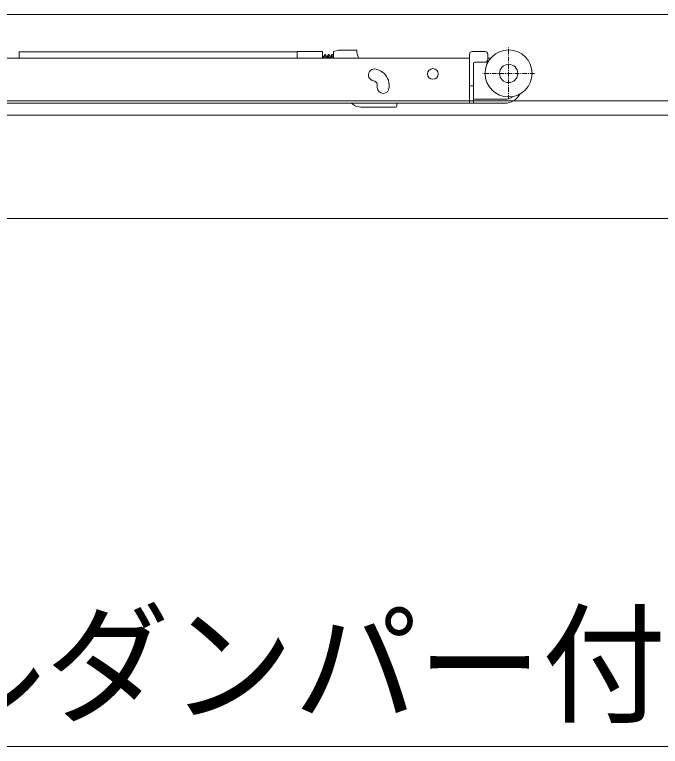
# Model space of a CAD drawing. Units: millimetres, scale not verified. Extents: x -6062 to 6062, y -3045 to 3045.
# Drawn here: x -2898.5 to -2651.2, y 120 to 400 of the extents above; entities that cross this region are included whole.
import ezdxf
from ezdxf.enums import TextEntityAlignment as Align

# ---------------------------------------------------------------- set-up
doc = ezdxf.new("R2010")
doc.units = ezdxf.units.MM
doc.header["$LTSCALE"] = 20
doc.linetypes.add('USER2', pattern=[2.91, 1.76, -0.4, 0.35, -0.4])
doc.layers.add('0-0_2寸法-3', color=7, linetype='Continuous', lineweight=15)
doc.layers.add('0-6_3一般', color=7, linetype='Continuous', lineweight=15)
doc.styles.add('ＭＳ Ｐゴシック', font='')
doc.styles.get('ＭＳ Ｐゴシック').set_extended_font_data('MS PGothic')

# ---------------------------------------------------------------- blocks, each defined once
blk = doc.blocks.new('グループ-16')
at = {"layer": '0-6_3一般'}
for p, q in [((-60816.5, 8000), (8343.5, 8000)), ((-59110, 8000), (6470, 8000)), ((-22185.7, 7665.9), (-22185.7, 7715.9)), ((-20055.7, 7715.9), (-22185.7, 7715.9)), ((-20055.7, 7665.9), (-20055.7, 7716.9)), ((-19861.7, 7716.9), (-20055.7, 7716.9)), ((-19861.7, 7716.9), (-19861.7, 7665.9)), ((-19861.6, 7686.9), (-19861.7, 7687.5)), ((-19598.5, 7727.9), (-19598.5, 7713.9)), ((-18736.1, 7665.1), (-18736.1, 7697.9)), ((-18616.1, 7717.9), (-18716.1, 7717.9)), ((-18596.1, 7655.9), (-18596.1, 7697.9)), ((-24842.1, 7665.9), (-18736.1, 7665.9)), ((-19842.4, 7665.9), (-19841.7, 7670.9)), ((-19815.4, 7665.9), (-19814.7, 7670.9)), ((-19788.4, 7665.9), (-19787.7, 7670.9)), ((-18736.1, 7665.1), (-18736.1, 7659.9)), ((-18736.1, 7659.9), (-18736.1, 7481.9)), ((-18706.1, 7625.9), (-18706.1, 7475.9)), ((-18616.1, 7635.9), (-18696.1, 7635.9)), ((-18616.1, 7635.9), (-18594.2, 7635.9)), ((-18573.7, 7665.9), (-18596.1, 7665.9)), ((-19431.1, 7574.7), (-19449.8, 7581.5)), ((-19480.6, 7496.9), (-19461.8, 7490.1)), ((-19442.1, 7462.4), (-19442.1, 7461.9)), ((-19442.1, 7441.9), (-19442.1, 7461.9)), ((-19353.7, 7481.4), (-19353.8, 7481.9)), ((-19352.1, 7461.9), (-19352.1, 7441.9)), ((-18736.1, 7481.9), (-18736.1, 7470.1)), ((-18736.1, 7455.9), (-18736.1, 7470.1)), ((-18706.1, 7455.9), (-18736.1, 7455.9)), ((-18736.1, 7345.9), (-18736.1, 7455.9)), ((-18706.1, 7475.9), (-18706.1, 7455.9)), ((-18706.1, 7455.9), (-18706.1, 7345.9)), ((6470, 7340), (-59110, 7340)), ((-18736.1, 7321.9), (-18736.1, 7345.9)), ((-18706.1, 7345.9), (-18706.1, 7321.9)), ((-18466.1, 7351.9), (-18696.1, 7351.9)), ((-18736.1, 7321.9), (-24842.1, 7321.9)), ((-19640.2, 7321.9), (-19630.1, 7313.8)), ((-19567.6, 7291.9), (-19302.7, 7291.9)), ((-19292.7, 7321.9), (-19292.7, 7301.9)), ((-18706.1, 7321.9), (-18736.1, 7321.9)), ((-18706.1, 7321.9), (-18466.1, 7321.9)), ((-26320, 7230), (-9760, 7230)), ((-26000, 6440), (-10080, 6440))]:
    blk.add_line(p, q, dxfattribs=at)
at = {"layer": '0-6_3一般', "linetype": 'USER2'}
for p, q in [((-18436.1, 7351.9), (-18436.1, 7747.9)), ((-18238.1, 7549.9), (-18634.1, 7549.9))]:
    blk.add_line(p, q, dxfattribs=at)
at = {"layer": '0-6_3一般'}
for points in [[(-19858, 7665.9), (-19858.1, 7666.4), (-19858.2, 7667), (-19858.3, 7667.5), (-19858.3, 7668.1), (-19858.4, 7668.6), (-19858.5, 7669.2), (-19858.6, 7669.7), (-19858.6, 7670.2), (-19858.7, 7670.8), (-19858.8, 7671.3), (-19858.9, 7671.9), (-19858.9, 7672.4), (-19859, 7672.9), (-19859.1, 7673.5), (-19859.2, 7674), (-19859.3, 7674.6), (-19859.3, 7675.1), (-19859.4, 7675.7), (-19859.5, 7676.2), (-19859.6, 7676.7), (-19859.6, 7677.3), (-19859.7, 7677.8), (-19859.8, 7678.4), (-19859.9, 7678.9), (-19860, 7679.4), (-19860.1, 7680), (-19860.2, 7680.5), (-19860.3, 7681.1), (-19860.4, 7681.6), (-19860.5, 7682.1), (-19860.6, 7682.7), (-19860.7, 7683.2), (-19860.8, 7683.7), (-19860.9, 7684.3), (-19861.1, 7684.8), (-19861.2, 7685.3), (-19861.3, 7685.9), (-19861.4, 7686.4), (-19861.6, 7686.9)], [(-19844.3, 7694.4), (-19844.9, 7693.6), (-19845.5, 7692.6), (-19846.2, 7691.4), (-19846.8, 7690.1), (-19847.4, 7688.9), (-19847.9, 7687.6), (-19848.4, 7686.5), (-19848.9, 7685.3), (-19849.3, 7684.2), (-19849.7, 7683.1), (-19850.1, 7682), (-19850.4, 7681), (-19850.6, 7680), (-19850.9, 7679), (-19851, 7678), (-19851.2, 7677.1), (-19851.3, 7676.2), (-19851.4, 7675.3), (-19851.5, 7674.5), (-19851.5, 7673.7), (-19851.6, 7672.9), (-19851.7, 7672.1), (-19851.8, 7671.3), (-19851.9, 7670.6), (-19851.9, 7669.8), (-19852, 7669.1), (-19852.1, 7668.4), (-19852.2, 7667.8), (-19852.3, 7667.1), (-19852.3, 7666.5), (-19852.4, 7665.9)], [(-19844.5, 7686.7), (-19844.6, 7686.7), (-19844.8, 7686.7), (-19844.9, 7686.7), (-19844.9, 7686.6), (-19845, 7686.6), (-19845, 7686.5), (-19845.1, 7686.3), (-19845.1, 7686.1), (-19845, 7686), (-19845, 7685.7), (-19844.9, 7685.5), (-19844.8, 7685.2), (-19844.7, 7684.9), (-19844.5, 7684.5), (-19844.4, 7684.2), (-19844.2, 7683.8), (-19844, 7683.4), (-19843.9, 7683), (-19843.7, 7682.6), (-19843.6, 7682.2), (-19843.5, 7681.8), (-19843.4, 7681.4), (-19843.3, 7681), (-19843.2, 7680.6), (-19843.1, 7680.2), (-19843, 7679.8), (-19842.9, 7679.4), (-19842.9, 7679), (-19842.8, 7678.6), (-19842.8, 7678.2), (-19842.7, 7677.8), (-19842.7, 7677.4), (-19842.6, 7677), (-19842.6, 7676.6), (-19842.6, 7676.2), (-19842.5, 7675.8), (-19842.4, 7675.4), (-19842.4, 7674.9), (-19842.3, 7674.5)], [(-19831, 7665.9), (-19831.1, 7666.5), (-19831.2, 7667.1), (-19831.3, 7667.8), (-19831.4, 7668.4), (-19831.4, 7669.1), (-19831.5, 7669.8), (-19831.6, 7670.6), (-19831.7, 7671.3), (-19831.7, 7672.1), (-19831.8, 7672.9), (-19831.9, 7673.7), (-19832, 7674.5), (-19832, 7675.4), (-19832.1, 7676.2), (-19832.2, 7677.1), (-19832.3, 7678), (-19832.5, 7679), (-19832.7, 7680), (-19833, 7681), (-19833.3, 7682), (-19833.6, 7683.1), (-19834, 7684.2), (-19834.4, 7685.3), (-19834.9, 7686.5), (-19835.4, 7687.7), (-19835.9, 7688.9), (-19836.5, 7690.1), (-19837.1, 7691.4), (-19837.8, 7692.6), (-19838.4, 7693.6), (-19839.1, 7694.4), (-19839.7, 7695.1), (-19840.4, 7695.5), (-19841, 7695.8), (-19841.7, 7695.9), (-19842.3, 7695.8), (-19843, 7695.5), (-19843.6, 7695.1), (-19844.3, 7694.4)], [(-19842.3, 7674.5), (-19842.3, 7674.1), (-19842.2, 7673.6), (-19842.1, 7673.2), (-19842.1, 7672.8), (-19842, 7672.3), (-19841.9, 7671.9), (-19841.9, 7671.4), (-19841.8, 7671), (-19841.7, 7670.6), (-19841.6, 7670.1), (-19841.6, 7669.7), (-19841.5, 7669.3), (-19841.5, 7668.9), (-19841.4, 7668.5), (-19841.3, 7668.1), (-19841.3, 7667.7), (-19841.2, 7667.4), (-19841.2, 7667), (-19841.1, 7666.6), (-19841.1, 7666.3), (-19841, 7665.9)], [(-19817.3, 7694.4), (-19817.9, 7693.6), (-19818.5, 7692.6), (-19819.2, 7691.4), (-19819.8, 7690.1), (-19820.4, 7688.9), (-19820.9, 7687.6), (-19821.4, 7686.5), (-19821.9, 7685.3), (-19822.3, 7684.2), (-19822.7, 7683.1), (-19823.1, 7682), (-19823.4, 7681), (-19823.6, 7680), (-19823.9, 7679), (-19824, 7678), (-19824.2, 7677.1), (-19824.3, 7676.2), (-19824.4, 7675.3), (-19824.5, 7674.5), (-19824.5, 7673.7), (-19824.6, 7672.9), (-19824.7, 7672.1), (-19824.8, 7671.3), (-19824.9, 7670.6), (-19825, 7669.8), (-19825, 7669.1), (-19825.1, 7668.4), (-19825.2, 7667.8), (-19825.3, 7667.1), (-19825.3, 7666.5), (-19825.4, 7665.9)], [(-19817.5, 7686.7), (-19817.6, 7686.7), (-19817.7, 7686.7), (-19817.9, 7686.7), (-19817.9, 7686.6), (-19818, 7686.6), (-19818, 7686.5), (-19818.1, 7686.3), (-19818.1, 7686.2), (-19818, 7686), (-19818, 7685.7), (-19817.9, 7685.5), (-19817.8, 7685.2), (-19817.7, 7684.9), (-19817.5, 7684.5), (-19817.4, 7684.2), (-19817.2, 7683.8), (-19817, 7683.4), (-19816.9, 7683), (-19816.7, 7682.6), (-19816.6, 7682.2), (-19816.5, 7681.8), (-19816.4, 7681.4), (-19816.3, 7681), (-19816.2, 7680.6), (-19816.1, 7680.2), (-19816, 7679.8), (-19815.9, 7679.4), (-19815.9, 7679), (-19815.8, 7678.6), (-19815.8, 7678.2), (-19815.7, 7677.8), (-19815.7, 7677.4), (-19815.6, 7677), (-19815.6, 7676.6), (-19815.6, 7676.2), (-19815.5, 7675.8), (-19815.4, 7675.4), (-19815.4, 7674.9), (-19815.3, 7674.5)], [(-19804, 7665.9), (-19804.1, 7666.5), (-19804.2, 7667.1), (-19804.3, 7667.8), (-19804.4, 7668.4), (-19804.4, 7669.1), (-19804.5, 7669.8), (-19804.6, 7670.6), (-19804.7, 7671.3), (-19804.7, 7672.1), (-19804.8, 7672.9), (-19804.9, 7673.7), (-19805, 7674.5), (-19805, 7675.4), (-19805.1, 7676.2), (-19805.2, 7677.1), (-19805.3, 7678), (-19805.5, 7679), (-19805.7, 7680), (-19806, 7681), (-19806.3, 7682), (-19806.6, 7683.1), (-19807, 7684.2), (-19807.4, 7685.3), (-19807.9, 7686.5), (-19808.4, 7687.7), (-19808.9, 7688.9), (-19809.5, 7690.1), (-19810.1, 7691.4), (-19810.8, 7692.6), (-19811.4, 7693.6), (-19812.1, 7694.4), (-19812.7, 7695.1), (-19813.4, 7695.5), (-19814, 7695.8), (-19814.7, 7695.9), (-19815.3, 7695.8), (-19816, 7695.5), (-19816.6, 7695.1), (-19817.3, 7694.4)], [(-19815.3, 7674.5), (-19815.3, 7674.1), (-19815.2, 7673.6), (-19815.1, 7673.2), (-19815.1, 7672.8), (-19815, 7672.3), (-19814.9, 7671.9), (-19814.9, 7671.4), (-19814.8, 7671), (-19814.7, 7670.6), (-19814.6, 7670.1), (-19814.6, 7669.7), (-19814.5, 7669.3), (-19814.5, 7668.9), (-19814.4, 7668.5), (-19814.3, 7668.1), (-19814.3, 7667.7), (-19814.2, 7667.4), (-19814.2, 7667), (-19814.1, 7666.6), (-19814.1, 7666.3), (-19814, 7665.9)], [(-19794, 7691.2), (-19794.3, 7690.3), (-19794.6, 7689.2), (-19794.8, 7688.1), (-19795, 7686.9), (-19795.3, 7685.8), (-19795.4, 7684.7), (-19795.6, 7683.6), (-19795.8, 7682.5), (-19796, 7681.5), (-19796.2, 7680.5), (-19796.3, 7679.6), (-19796.5, 7678.7), (-19796.6, 7677.8), (-19796.8, 7676.9), (-19796.9, 7676.1), (-19797, 7675.3), (-19797.1, 7674.6), (-19797.3, 7673.9), (-19797.4, 7673.2), (-19797.5, 7672.5), (-19797.6, 7671.8), (-19797.7, 7671.1), (-19797.8, 7670.5), (-19797.9, 7669.9), (-19798, 7669.2), (-19798, 7668.6), (-19798.1, 7668.1), (-19798.2, 7667.5), (-19798.3, 7666.9), (-19798.4, 7666.4), (-19798.4, 7665.9)], [(-19778.5, 7675.8), (-19778.6, 7676.3), (-19778.6, 7676.9), (-19778.7, 7677.4), (-19778.8, 7678), (-19778.8, 7678.7), (-19778.9, 7679.3), (-19779, 7680), (-19779, 7680.6), (-19779.1, 7681.4), (-19779.1, 7682.1), (-19779.2, 7682.9), (-19779.3, 7683.6), (-19779.3, 7684.5), (-19779.4, 7685.3), (-19779.5, 7686.1), (-19779.6, 7686.9), (-19779.8, 7687.7), (-19780.1, 7688.4), (-19780.4, 7689.1), (-19780.9, 7689.8), (-19781.3, 7690.4), (-19781.9, 7691), (-19782.5, 7691.5), (-19783.2, 7692.1), (-19783.9, 7692.6), (-19784.7, 7693), (-19785.6, 7693.5), (-19786.5, 7693.8), (-19787.5, 7694.2), (-19788.4, 7694.4), (-19789.2, 7694.5), (-19790, 7694.5), (-19790.7, 7694.3), (-19791.4, 7694.1), (-19792, 7693.7), (-19792.6, 7693.3), (-19793.1, 7692.7), (-19793.6, 7692), (-19794, 7691.2)], [(-19790.5, 7686.7), (-19790.6, 7686.7), (-19790.8, 7686.7), (-19790.9, 7686.7), (-19790.9, 7686.6), (-19791, 7686.6), (-19791, 7686.5), (-19791.1, 7686.3), (-19791.1, 7686.1), (-19791, 7686), (-19791, 7685.7), (-19790.9, 7685.5), (-19790.8, 7685.2), (-19790.7, 7684.9), (-19790.5, 7684.5), (-19790.4, 7684.2), (-19790.2, 7683.8), (-19790, 7683.4), (-19789.9, 7683), (-19789.7, 7682.6), (-19789.6, 7682.2), (-19789.5, 7681.8), (-19789.4, 7681.4), (-19789.3, 7681), (-19789.2, 7680.6), (-19789.1, 7680.2), (-19789, 7679.8), (-19788.9, 7679.4), (-19788.9, 7679), (-19788.8, 7678.6), (-19788.8, 7678.2), (-19788.7, 7677.8), (-19788.7, 7677.4), (-19788.6, 7677), (-19788.6, 7676.6), (-19788.6, 7676.2), (-19788.5, 7675.8), (-19788.4, 7675.4), (-19788.4, 7674.9), (-19788.3, 7674.5)], [(-19788.3, 7674.5), (-19788.3, 7674.1), (-19788.2, 7673.6), (-19788.1, 7673.2), (-19788.1, 7672.8), (-19788, 7672.3), (-19787.9, 7671.9), (-19787.9, 7671.4), (-19787.8, 7671), (-19787.7, 7670.6), (-19787.6, 7670.1), (-19787.6, 7669.7), (-19787.5, 7669.3), (-19787.5, 7668.9), (-19787.4, 7668.5), (-19787.3, 7668.1), (-19787.3, 7667.7), (-19787.2, 7667.4), (-19787.2, 7667), (-19787.1, 7666.6), (-19787.1, 7666.3), (-19787, 7665.9)], [(-19598.5, 7727.9), (-19738.5, 7727.9), (-19778.5, 7717.9), (-19778.5, 7665.9)], [(-19449.7, 7481.9), (-19449.4, 7481.5), (-19449.1, 7481), (-19448.8, 7480.6), (-19448.4, 7480.1), (-19448.1, 7479.7), (-19447.8, 7479.2), (-19447.5, 7478.8), (-19447.2, 7478.3), (-19447, 7477.9), (-19446.7, 7477.4), (-19446.4, 7476.9), (-19446.1, 7476.4), (-19445.9, 7476), (-19445.6, 7475.5), (-19445.4, 7475), (-19445.1, 7474.5), (-19444.9, 7474), (-19444.7, 7473.5), (-19444.5, 7473), (-19444.2, 7472.5), (-19444, 7472), (-19443.8, 7471.5), (-19443.7, 7470.9), (-19443.5, 7470.4), (-19443.3, 7469.9), (-19443.2, 7469.4), (-19443, 7468.9), (-19442.9, 7468.3), (-19442.8, 7467.8), (-19442.6, 7467.3), (-19442.5, 7466.8), (-19442.5, 7466.2), (-19442.4, 7465.7), (-19442.3, 7465.1), (-19442.2, 7464.6), (-19442.2, 7464.1), (-19442.2, 7463.5), (-19442.1, 7463), (-19442.1, 7462.4)], [(-19352.1, 7461.9), (-19352.1, 7462.4), (-19352.1, 7462.9), (-19352.1, 7463.4), (-19352.1, 7463.9), (-19352.1, 7464.4), (-19352.1, 7464.9), (-19352.1, 7465.4), (-19352.2, 7465.9), (-19352.2, 7466.4), (-19352.2, 7466.9), (-19352.2, 7467.4), (-19352.3, 7467.9), (-19352.3, 7468.4), (-19352.3, 7468.9), (-19352.3, 7469.4), (-19352.4, 7469.9), (-19352.4, 7470.4), (-19352.5, 7470.9), (-19352.5, 7471.4), (-19352.5, 7471.9), (-19352.6, 7472.4), (-19352.6, 7472.9), (-19352.7, 7473.4), (-19352.7, 7473.9), (-19352.8, 7474.4), (-19352.8, 7474.9), (-19352.9, 7475.4), (-19353, 7475.9), (-19353, 7476.4), (-19353.1, 7476.9), (-19353.1, 7477.4), (-19353.2, 7477.9), (-19353.3, 7478.4), (-19353.3, 7478.9), (-19353.4, 7479.4), (-19353.5, 7479.9), (-19353.5, 7480.4), (-19353.6, 7480.9), (-19353.7, 7481.4)]]:
    blk.add_lwpolyline(points, dxfattribs=at)
for centre, radius in [((-18436.1, 7549.9), 180), ((-18436.1, 7549.9), 70), ((-19016.1, 7545.9), 41)]:
    blk.add_circle(centre, radius, dxfattribs=at)
for centre, radius, start, end in [((-19518.5, 7713.9), 80, 180, 216.8699), ((-18716.1, 7697.9), 20, 90, 180), ((-18616.1, 7697.9), 20, 0, 90), ((-18696.1, 7625.9), 10, 90, 180), ((-18616.1, 7655.9), 20, 270, 0), ((-19465.2, 7539.2), 45, 70, 250), ((-19472.1, 7461.9), 120, 9.5941, 70), ((-19472.1, 7461.9), 30, 41.8103, 70), ((-19397.1, 7441.9), 45, 180, 0), ((-18696.1, 7361.9), 10, 180, 270), ((-18466.1, 7451.9), 130, 270, 332.1733), ((-18466.1, 7451.9), 100, 270, 307.504), ((-19567.6, 7391.9), 100, 231.3402, 270), ((-19302.7, 7301.9), 10, 270, 0)]:
    blk.add_arc(centre, radius, start, end, dxfattribs=at)

msp = doc.modelspace()

# ---------------------------------------------------------------- linework, layer by layer
at = {"layer": '0-0_2寸法-3'}
msp.add_lwpolyline([(-2428.43, 120), (-3057.27, 120), (-2911.02, 373.3)], dxfattribs=at)

# ---------------------------------------------------------------- block references
at = {"layer": '0-6_3一般', "xscale": 0.05, "yscale": 0.05}
msp.add_blockref('グループ-16', (-1787.5, 0), dxfattribs=at)

# ---------------------------------------------------------------- texts
at = {"layer": '0-0_2寸法-3', "style": 'ＭＳ Ｐゴシック', "width": 0.95}
msp.add_text('ダブルダンパー付上ランナー', height=36.69, dxfattribs=at).set_placement((-3029.36, 121.97), align=Align.BOTTOM_LEFT)

doc.saveas('drawing.dxf')
